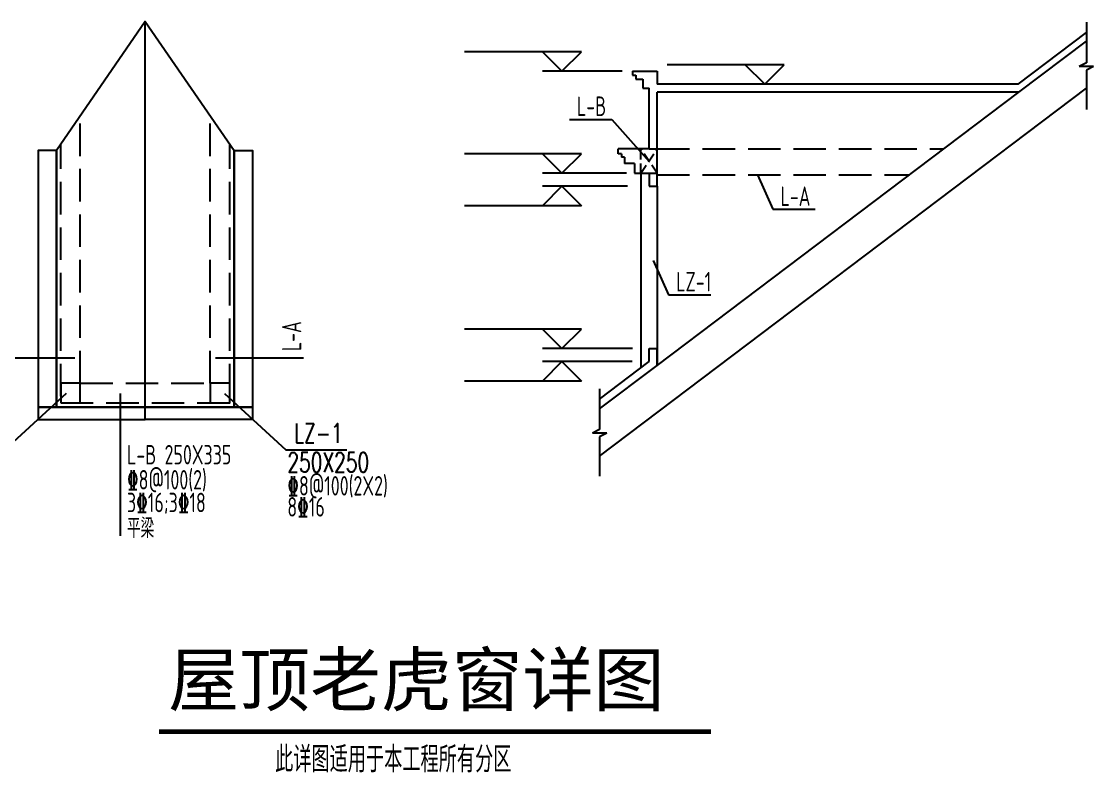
# Model space of a CAD drawing. Header units: millimetres. Extents: x 2998490 to 15040601, y 444546 to 7822218.
# Drawn here: x 14213548 to 14230058, y 7430827 to 7442394 of the extents above; entities that cross this region are included whole.
import ezdxf

# ---------------------------------------------------------------- set-up
doc = ezdxf.new("R2010")
doc.units = ezdxf.units.MM
doc.header["$LTSCALE"] = 2000
doc.linetypes.add('DASH', pattern=[0.35, 0.25, -0.1])
doc.layers.add('3-ban', color=84, linetype='Continuous')
doc.styles.add('MY-text', font='tj-romans1.shx', dxfattribs={"width": 0.7, "bigfont": 'tj-hztxt1.shx'})
doc.styles.add('ST', font='NSimSun.ttf', dxfattribs={"height": 1})
doc.styles.add('TSSD_Rein', font='Tssdeng.shx', dxfattribs={"width": 0.7, "bigfont": 'hztxt.shx'})
doc.styles.add('黑体', font='SIMHEI.TTF')

msp = doc.modelspace()

# ---------------------------------------------------------------- linework, layer by layer
at = {"layer": '3-ban'}
for p, q in [((14229947.2, 7442383.9), (14229947.2, 7441757.3)), ((14222170.6, 7441926.3), (14220370.6, 7441926.3)), ((14222170.6, 7441926.3), (14220370.6, 7441926.3)), ((14221870.6, 7441626.3), (14221570.6, 7441926.3)), ((14221870.6, 7441626.3), (14222170.6, 7441926.3)), ((14221870.6, 7441626.3), (14222170.6, 7441926.3)), ((14229947.2, 7441757.3), (14229836.4, 7441700)), ((14222798.6, 7441626.3), (14221570.6, 7441626.3)), ((14222798.6, 7441626.3), (14221570.6, 7441626.3)), ((14225294.3, 7441726.3), (14223494.3, 7441726.3)), ((14225294.3, 7441726.3), (14223494.3, 7441726.3)), ((14224994.3, 7441426.3), (14224694.3, 7441726.3)), ((14224994.3, 7441426.3), (14224694.3, 7441726.3)), ((14224994.3, 7441426.3), (14225294.3, 7441726.3)), ((14224994.3, 7441426.3), (14225294.3, 7441726.3)), ((14230057.9, 7441700), (14229836.4, 7441700)), ((14230057.9, 7441700), (14229947.2, 7441642.6)), ((14229947.2, 7441642.6), (14229947.2, 7441036.8)), ((14226340.6, 7441426.3), (14224694.3, 7441426.3)), ((14222451, 7435700), (14229947.2, 7441363.7)), ((14223336.9, 7437096.2), (14228909.1, 7441306.3)), ((14221985.3, 7440885.6), (14222637.2, 7440885.6)), ((14222637.2, 7440885.6), (14223215.9, 7440237.3)), ((14223216.9, 7440430.8), (14223336.9, 7440430.8)), ((14222170.6, 7440355.8), (14220370.6, 7440355.8)), ((14222170.6, 7440355.8), (14220370.6, 7440355.8)), ((14221870.6, 7440055.8), (14221570.6, 7440355.8)), ((14221870.6, 7440055.8), (14221570.6, 7440355.8)), ((14221870.6, 7440055.8), (14222170.6, 7440355.8)), ((14221870.6, 7440055.8), (14222170.6, 7440355.8)), ((14222864, 7440055.8), (14221570.6, 7440055.8)), ((14222864, 7440055.8), (14221570.6, 7440055.8)), ((14223086.9, 7440055.8), (14223086.9, 7437057.7)), ((14223216.9, 7440055.8), (14223336.9, 7440055.8)), ((14224883.9, 7440030.8), (14225120.7, 7439500.8)), ((14221870.6, 7439855.8), (14221570.6, 7439555.8)), ((14221870.6, 7439855.8), (14221570.6, 7439555.8)), ((14222881.9, 7439855.8), (14221570.6, 7439855.8)), ((14221870.6, 7439855.8), (14222170.6, 7439555.8)), ((14223336.9, 7439855.8), (14223336.9, 7437096.2)), ((14222170.6, 7439555.8), (14220370.6, 7439555.8)), ((14222170.6, 7439555.8), (14220370.6, 7439555.8)), ((14225120.7, 7439500.8), (14225772.6, 7439500.8)), ((14223276.7, 7438713.8), (14223513.5, 7438183.7)), ((14223513.5, 7438183.7), (14224165.4, 7438183.7)), ((14222170.6, 7437655.8), (14220370.6, 7437655.8)), ((14222170.6, 7437655.8), (14220370.6, 7437655.8)), ((14221870.6, 7437355.8), (14221570.6, 7437655.8)), ((14221870.6, 7437355.8), (14222170.6, 7437655.8)), ((14221870.6, 7437355.8), (14222170.6, 7437655.8)), ((14222957.5, 7437355.8), (14221570.6, 7437355.8)), ((14222957.5, 7437355.8), (14221570.6, 7437355.8)), ((14212150.4, 7437211.5), (14214368.1, 7437211.5)), ((14216534.9, 7437211.5), (14217892.8, 7437211.5)), ((14222952.7, 7437155.9), (14221570.6, 7437155.9)), ((14221870.6, 7437155.9), (14221570.6, 7436855.9)), ((14222952.7, 7437155.9), (14221570.6, 7437155.9)), ((14221870.6, 7437155.9), (14222170.6, 7436855.9)), ((14221870.6, 7437155.9), (14222170.6, 7436855.9)), ((14222170.6, 7436855.9), (14220370.6, 7436855.9)), ((14222170.6, 7436855.9), (14220370.6, 7436855.9)), ((14214236.2, 7436665.3), (14213291.6, 7435796.3)), ((14215069.1, 7436666.6), (14215069.1, 7434475.1)), ((14216673.3, 7436665.3), (14217618, 7435796.3)), ((14222451, 7436736), (14222451, 7436109.4)), ((14222451, 7436109.4), (14222340.3, 7436052.1)), ((14222561.8, 7436052.1), (14222340.3, 7436052.1)), ((14222561.8, 7436052.1), (14222451, 7435994.8)), ((14222451, 7435994.8), (14222451, 7435389)), ((14217618, 7435796.3), (14218557.4, 7435796.3))]:
    msp.add_line(p, q, dxfattribs=at)
at = {"layer": '3-ban', "color": 2}
for p, q in [((14228895.4, 7441426.3), (14229947.2, 7442225.2)), ((14228909.1, 7441306.3), (14229947.2, 7442090.6)), ((14222956.9, 7441626.3), (14222956.9, 7441564.2)), ((14222956.9, 7441626.3), (14223336.9, 7441626.3)), ((14223336.9, 7441626.3), (14223336.9, 7441426.3)), ((14222956.9, 7441564.2), (14223006.9, 7441564.2)), ((14223006.9, 7441564.2), (14223006.9, 7441502.5)), ((14223006.9, 7441502.5), (14223116.9, 7441502.5)), ((14223116.9, 7441502.5), (14223116.9, 7441367.3)), ((14228895.4, 7441426.3), (14223336.9, 7441426.3)), ((14223116.9, 7441367.3), (14223216.9, 7441367.3)), ((14223216.9, 7440430.8), (14223216.9, 7441367.3)), ((14223336.9, 7439855.8), (14223336.9, 7441306.3)), ((14228909.1, 7441306.3), (14223336.9, 7441306.3)), ((14222736.9, 7440355.8), (14222736.9, 7440430.8)), ((14223216.9, 7440430.8), (14222736.9, 7440430.8)), ((14222786.9, 7440355.8), (14222736.9, 7440355.8)), ((14222786.9, 7440355.8), (14222786.9, 7440305.8)), ((14222836.9, 7440305.8), (14222786.9, 7440305.8)), ((14222836.9, 7440305.8), (14222836.9, 7440205.8)), ((14222986.9, 7440205.8), (14222836.9, 7440205.8)), ((14222986.9, 7440205.8), (14222986.9, 7440055.8)), ((14222986.9, 7440055.8), (14223216.9, 7440055.8)), ((14223216.9, 7440055.8), (14223216.9, 7439855.8)), ((14223216.9, 7439855.8), (14223336.9, 7439855.8)), ((14223216.9, 7437355.8), (14223336.9, 7437355.8)), ((14223216.9, 7437155.9), (14223216.9, 7437355.8)), ((14223336.9, 7437096.2), (14223336.9, 7437355.8)), ((14222451, 7436577.3), (14223216.9, 7437155.9)), ((14222451, 7436426.9), (14223336.9, 7437096.2))]:
    msp.add_line(p, q, dxfattribs=at)
at = {"layer": '3-ban', "linetype": 'DASH'}
for p, q in [((14214454.8, 7436821.4), (14214454.8, 7440942.3)), ((14216454.8, 7436821.4), (14216454.8, 7440942.3)), ((14214154.8, 7436621.4), (14214154.8, 7440506.9)), ((14216754.8, 7436621.4), (14216754.8, 7440506.9)), ((14223336.9, 7440430.8), (14227750.4, 7440430.8)), ((14223336.9, 7440030.8), (14227220.9, 7440030.8)), ((14214454.8, 7436821.4), (14216454.8, 7436821.4)), ((14214154.8, 7436521.4), (14216754.8, 7436521.4))]:
    msp.add_line(p, q, dxfattribs=at)
at = {"layer": '3-ban', "linetype": 'DASH', "ltscale": 0.3}
for p, q in [((14223086.9, 7440055.8), (14223086.9, 7440430.8)), ((14223086.9, 7440055.8), (14223336.9, 7440430.8)), ((14223336.9, 7440055.8), (14223086.9, 7440430.8))]:
    msp.add_line(p, q, dxfattribs=at)
at = {"layer": '3-ban'}
for points in [[(14215454.8, 7436455), (14215454.8, 7442393.5), (14214086.8, 7440408.3), (14214086.8, 7436455), (14215454.8, 7436455)], [(14215454.8, 7436455), (14215454.8, 7442393.5), (14216822.8, 7440408.3), (14216822.8, 7436455), (14215454.8, 7436455)], [(14214086.8, 7440408.3), (14213804.8, 7440408.3), (14213804.8, 7436455), (14214086.8, 7436455)], [(14216822.8, 7440408.3), (14217104.8, 7440408.3), (14217104.8, 7436455), (14216822.8, 7436455)], [(14215454.8, 7436455), (14213804.8, 7436455), (14213804.8, 7436265), (14215454.8, 7436265)], [(14215454.8, 7436455), (14217104.8, 7436455), (14217104.8, 7436265), (14215454.8, 7436265)]]:
    msp.add_lwpolyline(points, close=True, dxfattribs=at)
at = {"layer": '3-ban', "color": 2}
for points in [[(14214154.8, 7436521.4), (14214454.8, 7436521.4), (14214454.8, 7436821.4), (14214154.8, 7436821.4)], [(14216454.8, 7436521.4), (14216754.8, 7436521.4), (14216754.8, 7436821.4), (14216454.8, 7436821.4)]]:
    msp.add_lwpolyline(points, close=True, dxfattribs=at)
at = {"layer": '3-ban', "const_width": 70}
msp.add_lwpolyline([(14215666.3, 7431458.5), (14224165.9, 7431458.5)], dxfattribs=at)

# ---------------------------------------------------------------- texts
at = {"layer": '3-ban', "style": 'TSSD_Rein', "width": 0.7}
for s, height, p in [('L-B', 300, (14222101.7, 7440938)), ('L-A', 300, (14225237.1, 7439553.2)), ('LZ-1', 300, (14223629.9, 7438236.1)), ('L-B 250X335', 300, (14215173.3, 7435571.9)), ('%%1328@100(2)', 300, (14215173.3, 7435186.1)), ('3%%13216;3%%13218', 300, (14215173.3, 7434836.1)), ('平梁', 300, (14215173.3, 7434439.7)), ('此详图适用于本工程所有分区', 400, (14217453.4, 7430829.7))]:
    msp.add_text(s, height=height, dxfattribs=at).set_placement(p)
msp.add_text('L-A', height=300, rotation=90, dxfattribs=at).set_placement((14217858.4, 7437315.7))
at = {"layer": '3-ban', "linetype": 'Continuous', "width": 0.7}
for s, style, p in [('LZ-1', 'MY-text', (14217747.1, 7435902.7)), ('250X250', 'MY-text', (14217642.7, 7435455.3)), ('%%1328@100(2X2)', 'TSSD_Rein', (14217642.7, 7435092.9)), ('8%%13216', 'TSSD_Rein', (14217642.7, 7434769))]:
    msp.add_text(s, height=300, dxfattribs=dict(at, style=style)).set_placement(p)
at = {"layer": '3-ban', "style": '黑体'}
msp.add_text('屋顶老虎窗详图', height=800, dxfattribs=at).set_placement((14215810.5, 7431858.5))
at = {"layer": '3-ban', "insert": (14220582.3, 7432117.1), "char_height": 5.584, "width": 95.829, "attachment_point": 1, "style": 'ST'}
msp.add_mtext('A区坡屋面结构平面布置图', dxfattribs=at)

doc.saveas('drawing.dxf')
